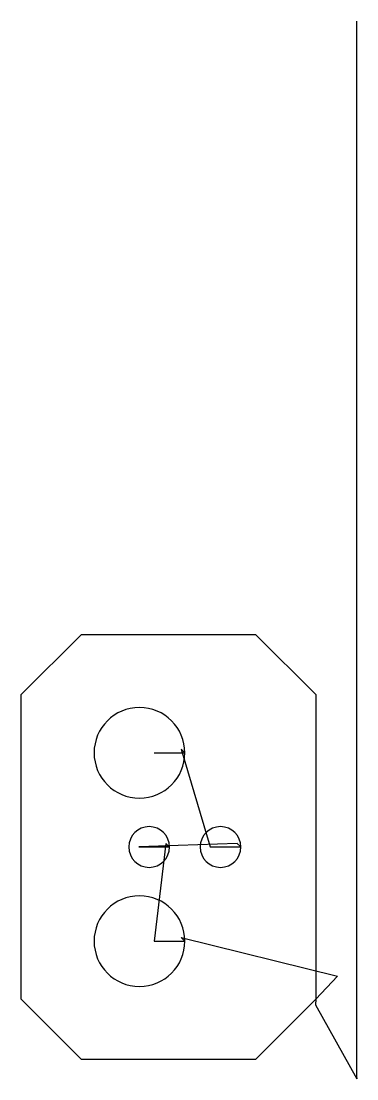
# Model space of a CAD drawing. Header units: metres. Extents: x 510 to 839, y 0 to 1039.
import ezdxf

# ---------------------------------------------------------------- set-up
doc = ezdxf.new("R2010")
doc.units = ezdxf.units.M

msp = doc.modelspace()

# ---------------------------------------------------------------- linework, layer by layer
at = {"layer": 'TOOL_0'}
for p, q in [((838.707, 1037.959), (838.707, 1038.959)), ((838.707, 1.004), (838.707, 1037.959)), ((509.512, 377.388), (568.63, 436.506)), ((568.63, 436.506), (739.393, 436.506)), ((739.393, 436.506), (798.511, 377.388)), ((509.512, 78.125), (509.512, 377.388)), ((798.511, 377.388), (798.511, 78.125)), ((670.011, 320.253), (666.475, 323.789)), ((666.475, 323.789), (695.011, 227.754)), ((640.011, 320.253), (670.011, 320.253)), ((721.475, 231.29), (625.011, 227.755)), ((651.475, 231.291), (640.011, 135.256)), ((655.011, 227.755), (651.475, 231.291)), ((725.011, 227.754), (721.475, 231.29)), ((625.011, 227.755), (655.011, 227.755)), ((695.011, 227.754), (725.011, 227.754)), ((640.011, 135.256), (670.011, 135.256)), ((670.011, 135.256), (666.475, 138.792)), ((666.475, 138.792), (819.613, 100.769)), ((819.613, 100.769), (798.511, 78.125)), ((568.63, 19.007), (509.512, 78.125)), ((798.511, 78.125), (739.393, 19.007)), ((798.511, 78.125), (798.238, 72.848)), ((798.238, 72.848), (838.707, 0.004)), ((739.393, 19.007), (568.63, 19.007)), ((838.707, 0.004), (838.707, 1.004)), ((838.707, 1.004), (838.707, 0.004)), ((838.707, 0.004), (838.707, 1.004)), ((838.707, 0.004), (838.707, 0.004))]:
    msp.add_line(p, q, dxfattribs=at)
for centre, radius, start, end in [((625.511, 320.253), 44.5, 0, 180), ((625.511, 320.253), 44.5, 180, 0), ((635.011, 227.755), 20, 0, 180), ((705.011, 227.754), 20, 0, 180), ((635.011, 227.755), 20, 180, 0), ((705.011, 227.754), 20, 180, 0), ((625.511, 135.256), 44.5, 0, 180), ((625.511, 135.256), 44.5, 180, 0)]:
    msp.add_arc(centre, radius, start, end, dxfattribs=at)

doc.saveas('drawing.dxf')
